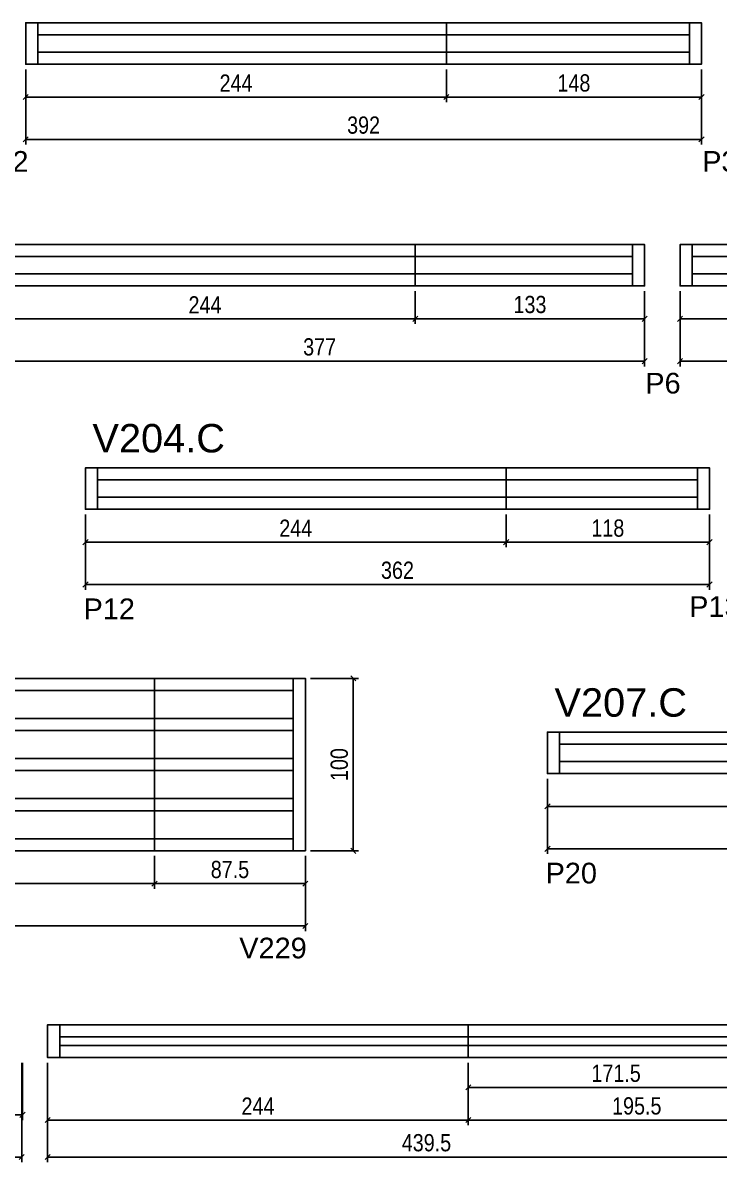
# Model space of a CAD drawing. Extents: x 1668 to 3027, y 15159 to 17752.
# Drawn here: x 2086 to 2490, y 17065 to 17726 of the extents above; entities that cross this region are included whole.
import ezdxf

# ---------------------------------------------------------------- set-up
doc = ezdxf.new("R2010")
doc.units = 0
for name, color, linetype in [('5', 5, 'Continuous'), ('COTA', 241, 'Continuous'), ('NOMENCLATURA', 7, 'Continuous'), ('Painéis', 200, 'Continuous'), ('SARR_2.2x7', 40, 'Continuous')]:
    doc.layers.add(name, color=color, linetype=linetype)
doc.styles.add('COTA TECNICA', font='techl___.ttf', dxfattribs={"height": 10})
doc.styles.add('COTA TECNICA-50', font='techl___.ttf', dxfattribs={"height": 10})
doc.styles.get("Standard").update_dxf_attribs({"font": 'arial.ttf'})
doc.dimstyles.new('COTA PAINEL-50', dxfattribs={"dimtxt": 10, "dimasz": 3, "dimexe": 3, "dimexo": 3, "dimgap": 3, "dimtad": 1, "dimdec": 1, "dimzin": 12, "dimdsep": 46, "dimtxsty": 'COTA TECNICA-50', "dimblk1": 'OBLIQUE', "dimblk2": 'OBLIQUE', "dimsah": 1, "dimcen": 0.9, "dimclrd": 4, "dimclre": 4, "dimclrt": 240, "dimadec": 1, "dimazin": 3, "dimtfac": 1, "dimtdec": 1, "dimtmove": 0, "dimatfit": 3, "dimfxl": 1, "dimtolj": 1, "dimtzin": 12, "dimarcsym": 0})
doc.dimstyles.new('PAINEL', dxfattribs={"dimtxt": 10, "dimasz": 3, "dimexe": 3, "dimexo": 3, "dimgap": 3, "dimtad": 1, "dimdec": 1, "dimzin": 12, "dimdsep": 46, "dimtxsty": 'COTA TECNICA', "dimblk1": 'OBLIQUE', "dimblk2": 'OBLIQUE', "dimsah": 1, "dimcen": 0.9, "dimclrd": 4, "dimclre": 4, "dimclrt": 240, "dimadec": 1, "dimazin": 3, "dimtfac": 1, "dimtdec": 1, "dimtmove": 0, "dimatfit": 3, "dimfxl": 1, "dimtolj": 1, "dimtzin": 12, "dimarcsym": 0})

# ---------------------------------------------------------------- blocks, each defined once
blk = doc.blocks.new('_Oblique')
at = {"color": 0, "linetype": 'ByBlock', "lineweight": -2}
blk.add_line((-0.5, -0.5), (0.5, 0.5), dxfattribs=at)
blk = doc.blocks.new('*D62')
at = {"layer": 'COTA', "color": 4, "linetype": 'ByBlock', "lineweight": -2, "transparency": 16777216}
for p, q in [((2087.43, 17699.1), (2087.43, 17680.05)), ((2331.43, 17699.1), (2331.43, 17680.05)), ((2087.43, 17683.05), (2331.43, 17683.05))]:
    blk.add_line(p, q, dxfattribs=at)
at = {"layer": 'Defpoints', "color": 0, "linetype": 'ByBlock', "transparency": 16777216}
for p in [(2087.43, 17702.1), (2331.43, 17702.1), (2331.43, 17683.05)]:
    blk.add_point(p, dxfattribs=at)
at = {"layer": 'COTA', "color": 4, "linetype": 'ByBlock', "lineweight": -2, "transparency": 16777216, "xscale": 3, "yscale": 3, "zscale": 3, "rotation": 180}
blk.add_blockref('_Oblique', (2087.43, 17683.05), dxfattribs=at)
at = {"layer": 'COTA', "color": 4, "linetype": 'ByBlock', "lineweight": -2, "transparency": 16777216, "xscale": 3, "yscale": 3, "zscale": 3}
blk.add_blockref('_Oblique', (2331.43, 17683.05), dxfattribs=at)
at = {"layer": 'COTA', "color": 240, "linetype": 'ByBlock', "transparency": 16777216, "insert": (2209.43, 17691.12), "char_height": 10, "attachment_point": 5, "style": 'COTA TECNICA-50'}
blk.add_mtext('\\A1;244', dxfattribs=at)
blk = doc.blocks.new('*D63')
at = {"layer": 'COTA', "color": 4, "linetype": 'ByBlock', "lineweight": -2, "transparency": 16777216}
for p, q in [((2331.43, 17699.1), (2331.43, 17680.05)), ((2479.43, 17699.1), (2479.43, 17680.05)), ((2331.43, 17683.05), (2479.43, 17683.05))]:
    blk.add_line(p, q, dxfattribs=at)
at = {"layer": 'Defpoints', "color": 0, "linetype": 'ByBlock', "transparency": 16777216}
for p in [(2331.43, 17702.1), (2479.43, 17702.1), (2479.43, 17683.05)]:
    blk.add_point(p, dxfattribs=at)
at = {"layer": 'COTA', "color": 4, "linetype": 'ByBlock', "lineweight": -2, "transparency": 16777216, "xscale": 3, "yscale": 3, "zscale": 3, "rotation": 180}
blk.add_blockref('_Oblique', (2331.43, 17683.05), dxfattribs=at)
at = {"layer": 'COTA', "color": 4, "linetype": 'ByBlock', "lineweight": -2, "transparency": 16777216, "xscale": 3, "yscale": 3, "zscale": 3}
blk.add_blockref('_Oblique', (2479.43, 17683.05), dxfattribs=at)
at = {"layer": 'COTA', "color": 240, "linetype": 'ByBlock', "transparency": 16777216, "insert": (2405.43, 17691.14), "char_height": 10, "attachment_point": 5, "style": 'COTA TECNICA-50'}
blk.add_mtext('\\A1;148', dxfattribs=at)
blk = doc.blocks.new('*D64')
at = {"layer": 'COTA', "color": 4, "lineweight": -2, "transparency": 16777216}
for p, q in [((2087.43, 17699.1), (2087.43, 17655.47)), ((2479.43, 17699.1), (2479.43, 17655.47)), ((2087.43, 17658.47), (2479.43, 17658.47))]:
    blk.add_line(p, q, dxfattribs=at)
at = {"layer": 'Defpoints', "color": 0, "transparency": 16777216}
for p in [(2087.43, 17702.1), (2479.43, 17702.1), (2479.43, 17658.47)]:
    blk.add_point(p, dxfattribs=at)
at = {"layer": 'COTA', "color": 4, "lineweight": -2, "transparency": 16777216, "xscale": 3, "yscale": 3, "zscale": 3, "rotation": 180}
blk.add_blockref('_Oblique', (2087.43, 17658.47), dxfattribs=at)
at = {"layer": 'COTA', "color": 4, "lineweight": -2, "transparency": 16777216, "xscale": 3, "yscale": 3, "zscale": 3}
blk.add_blockref('_Oblique', (2479.43, 17658.47), dxfattribs=at)
at = {"layer": 'COTA', "color": 240, "transparency": 16777216, "insert": (2283.43, 17666.71), "char_height": 10, "attachment_point": 5, "style": 'COTA TECNICA'}
blk.add_mtext('\\A1;392', dxfattribs=at)
blk = doc.blocks.new('*D69')
at = {"layer": 'COTA', "color": 4, "linetype": 'ByBlock', "lineweight": -2, "transparency": 16777216}
for p, q in [((2069.43, 17570.49), (2069.43, 17551.43)), ((2313.43, 17570.49), (2313.43, 17551.43)), ((2069.43, 17554.43), (2313.43, 17554.43))]:
    blk.add_line(p, q, dxfattribs=at)
at = {"layer": 'Defpoints', "color": 0, "linetype": 'ByBlock', "transparency": 16777216}
for p in [(2069.43, 17573.49), (2313.43, 17573.49), (2313.43, 17554.43)]:
    blk.add_point(p, dxfattribs=at)
at = {"layer": 'COTA', "color": 4, "linetype": 'ByBlock', "lineweight": -2, "transparency": 16777216, "xscale": 3, "yscale": 3, "zscale": 3, "rotation": 180}
blk.add_blockref('_Oblique', (2069.43, 17554.43), dxfattribs=at)
at = {"layer": 'COTA', "color": 4, "linetype": 'ByBlock', "lineweight": -2, "transparency": 16777216, "xscale": 3, "yscale": 3, "zscale": 3}
blk.add_blockref('_Oblique', (2313.43, 17554.43), dxfattribs=at)
at = {"layer": 'COTA', "color": 240, "linetype": 'ByBlock', "transparency": 16777216, "insert": (2191.43, 17562.51), "char_height": 10, "attachment_point": 5, "style": 'COTA TECNICA-50'}
blk.add_mtext('\\A1;244', dxfattribs=at)
blk = doc.blocks.new('*D70')
at = {"layer": 'COTA', "color": 4, "linetype": 'ByBlock', "lineweight": -2, "transparency": 16777216}
for p, q in [((2313.43, 17570.49), (2313.43, 17551.43)), ((2446.43, 17570.49), (2446.43, 17551.43)), ((2313.43, 17554.43), (2446.43, 17554.43))]:
    blk.add_line(p, q, dxfattribs=at)
at = {"layer": 'Defpoints', "color": 0, "linetype": 'ByBlock', "transparency": 16777216}
for p in [(2313.43, 17573.49), (2446.43, 17573.49), (2446.43, 17554.43)]:
    blk.add_point(p, dxfattribs=at)
at = {"layer": 'COTA', "color": 4, "linetype": 'ByBlock', "lineweight": -2, "transparency": 16777216, "xscale": 3, "yscale": 3, "zscale": 3, "rotation": 180}
blk.add_blockref('_Oblique', (2313.43, 17554.43), dxfattribs=at)
at = {"layer": 'COTA', "color": 4, "linetype": 'ByBlock', "lineweight": -2, "transparency": 16777216, "xscale": 3, "yscale": 3, "zscale": 3}
blk.add_blockref('_Oblique', (2446.43, 17554.43), dxfattribs=at)
at = {"layer": 'COTA', "color": 240, "linetype": 'ByBlock', "transparency": 16777216, "insert": (2379.93, 17562.65), "char_height": 10, "attachment_point": 5, "style": 'COTA TECNICA-50'}
blk.add_mtext('\\A1;133', dxfattribs=at)
blk = doc.blocks.new('*D76')
at = {"layer": 'COTA', "color": 4, "lineweight": -2, "transparency": 16777216}
for p, q in [((2069.43, 17570.49), (2069.43, 17526.85)), ((2446.43, 17570.49), (2446.43, 17526.85)), ((2069.43, 17529.85), (2446.43, 17529.85))]:
    blk.add_line(p, q, dxfattribs=at)
at = {"layer": 'Defpoints', "color": 0, "transparency": 16777216}
for p in [(2069.43, 17573.49), (2446.43, 17573.49), (2446.43, 17529.85)]:
    blk.add_point(p, dxfattribs=at)
at = {"layer": 'COTA', "color": 4, "lineweight": -2, "transparency": 16777216, "xscale": 3, "yscale": 3, "zscale": 3, "rotation": 180}
blk.add_blockref('_Oblique', (2069.43, 17529.85), dxfattribs=at)
at = {"layer": 'COTA', "color": 4, "lineweight": -2, "transparency": 16777216, "xscale": 3, "yscale": 3, "zscale": 3}
blk.add_blockref('_Oblique', (2446.43, 17529.85), dxfattribs=at)
at = {"layer": 'COTA', "color": 240, "transparency": 16777216, "insert": (2257.93, 17538.07), "char_height": 10, "attachment_point": 5, "style": 'COTA TECNICA'}
blk.add_mtext('\\A1;377', dxfattribs=at)
blk = doc.blocks.new('*D73')
at = {"layer": 'COTA', "color": 4, "linetype": 'ByBlock', "lineweight": -2, "transparency": 16777216}
for p, q in [((2466.98, 17570.49), (2466.98, 17551.43)), ((2710.98, 17570.49), (2710.98, 17551.43)), ((2466.98, 17554.43), (2710.98, 17554.43))]:
    blk.add_line(p, q, dxfattribs=at)
at = {"layer": 'Defpoints', "color": 0, "linetype": 'ByBlock', "transparency": 16777216}
for p in [(2466.98, 17573.49), (2710.98, 17573.49), (2710.98, 17554.43)]:
    blk.add_point(p, dxfattribs=at)
at = {"layer": 'COTA', "color": 4, "linetype": 'ByBlock', "lineweight": -2, "transparency": 16777216, "xscale": 3, "yscale": 3, "zscale": 3, "rotation": 180}
blk.add_blockref('_Oblique', (2466.98, 17554.43), dxfattribs=at)
at = {"layer": 'COTA', "color": 4, "linetype": 'ByBlock', "lineweight": -2, "transparency": 16777216, "xscale": 3, "yscale": 3, "zscale": 3}
blk.add_blockref('_Oblique', (2710.98, 17554.43), dxfattribs=at)
at = {"layer": 'COTA', "color": 240, "linetype": 'ByBlock', "transparency": 16777216, "insert": (2588.98, 17562.51), "char_height": 10, "attachment_point": 5, "style": 'COTA TECNICA-50'}
blk.add_mtext('\\A1;244', dxfattribs=at)
blk = doc.blocks.new('*D77')
at = {"layer": 'COTA', "color": 4, "lineweight": -2, "transparency": 16777216}
for p, q in [((2466.98, 17570.49), (2466.98, 17526.85)), ((2843.98, 17570.49), (2843.98, 17526.85)), ((2466.98, 17529.85), (2843.98, 17529.85))]:
    blk.add_line(p, q, dxfattribs=at)
at = {"layer": 'Defpoints', "color": 0, "transparency": 16777216}
for p in [(2466.98, 17573.49), (2843.98, 17573.49), (2843.98, 17529.85)]:
    blk.add_point(p, dxfattribs=at)
at = {"layer": 'COTA', "color": 4, "lineweight": -2, "transparency": 16777216, "xscale": 3, "yscale": 3, "zscale": 3, "rotation": 180}
blk.add_blockref('_Oblique', (2466.98, 17529.85), dxfattribs=at)
at = {"layer": 'COTA', "color": 4, "lineweight": -2, "transparency": 16777216, "xscale": 3, "yscale": 3, "zscale": 3}
blk.add_blockref('_Oblique', (2843.98, 17529.85), dxfattribs=at)
at = {"layer": 'COTA', "color": 240, "transparency": 16777216, "insert": (2655.48, 17538.07), "char_height": 10, "attachment_point": 5, "style": 'COTA TECNICA'}
blk.add_mtext('\\A1;377', dxfattribs=at)
blk = doc.blocks.new('*D84')
at = {"layer": 'COTA', "color": 4, "linetype": 'ByBlock', "lineweight": -2, "transparency": 16777216}
for p, q in [((2162.17, 17242.89), (2162.17, 17223.84)), ((2249.67, 17242.89), (2249.67, 17223.84)), ((2162.17, 17226.84), (2249.67, 17226.84))]:
    blk.add_line(p, q, dxfattribs=at)
at = {"layer": 'Defpoints', "color": 0, "linetype": 'ByBlock', "transparency": 16777216}
for p in [(2162.17, 17245.89), (2249.67, 17245.89), (2249.67, 17226.84)]:
    blk.add_point(p, dxfattribs=at)
at = {"layer": 'COTA', "color": 4, "linetype": 'ByBlock', "lineweight": -2, "transparency": 16777216, "xscale": 3, "yscale": 3, "zscale": 3, "rotation": 180}
blk.add_blockref('_Oblique', (2162.17, 17226.84), dxfattribs=at)
at = {"layer": 'COTA', "color": 4, "linetype": 'ByBlock', "lineweight": -2, "transparency": 16777216, "xscale": 3, "yscale": 3, "zscale": 3}
blk.add_blockref('_Oblique', (2249.67, 17226.84), dxfattribs=at)
at = {"layer": 'COTA', "color": 240, "linetype": 'ByBlock', "transparency": 16777216, "insert": (2205.92, 17234.97), "char_height": 10, "attachment_point": 5, "style": 'COTA TECNICA-50'}
blk.add_mtext('\\A1;87.5', dxfattribs=at)
blk = doc.blocks.new('*D85')
at = {"layer": 'COTA', "color": 4, "lineweight": -2, "transparency": 16777216}
for p, q in [((1674.17, 17242.89), (1674.17, 17199.26)), ((2249.67, 17242.89), (2249.67, 17199.26)), ((1674.17, 17202.26), (2249.67, 17202.26))]:
    blk.add_line(p, q, dxfattribs=at)
at = {"layer": 'Defpoints', "color": 0, "transparency": 16777216}
for p in [(1674.17, 17245.89), (2249.67, 17245.89), (2249.67, 17202.26)]:
    blk.add_point(p, dxfattribs=at)
at = {"layer": 'COTA', "color": 4, "lineweight": -2, "transparency": 16777216, "xscale": 3, "yscale": 3, "zscale": 3, "rotation": 180}
blk.add_blockref('_Oblique', (1674.17, 17202.26), dxfattribs=at)
at = {"layer": 'COTA', "color": 4, "lineweight": -2, "transparency": 16777216, "xscale": 3, "yscale": 3, "zscale": 3}
blk.add_blockref('_Oblique', (2249.67, 17202.26), dxfattribs=at)
at = {"layer": 'COTA', "color": 240, "transparency": 16777216, "insert": (1961.92, 17210.37), "char_height": 10, "attachment_point": 5, "style": 'COTA TECNICA'}
blk.add_mtext('\\A1;575.5', dxfattribs=at)
blk = doc.blocks.new('*D86')
at = {"layer": 'Defpoints', "color": 0, "transparency": 16777216}
for p in [(2249.67, 17345.89), (2249.67, 17245.89), (2277.47, 17245.89)]:
    blk.add_point(p, dxfattribs=at)
at = {"layer": 'Painéis', "color": 4, "lineweight": -2, "transparency": 16777216}
for p, q in [((2252.67, 17345.89), (2280.47, 17345.89)), ((2277.47, 17345.89), (2277.47, 17245.89)), ((2252.67, 17245.89), (2280.47, 17245.89))]:
    blk.add_line(p, q, dxfattribs=at)
at = {"layer": 'Painéis', "color": 4, "lineweight": -2, "transparency": 16777216, "xscale": 3, "yscale": 3, "zscale": 3}
for p, rotation in [((2277.47, 17345.89), 90), ((2277.47, 17245.89), 270)]:
    blk.add_blockref('_Oblique', p, dxfattribs=dict(at, rotation=rotation))
at = {"layer": 'Painéis', "color": 240, "transparency": 16777216, "insert": (2269.37, 17295.89), "char_height": 10, "attachment_point": 5, "rotation": 90, "style": 'COTA TECNICA'}
blk.add_mtext('\\A1;100', dxfattribs=at)
blk = doc.blocks.new('*D87')
at = {"layer": 'Defpoints', "color": 0, "transparency": 16777216}
for p in [(1918.17, 17245.89), (2162.17, 17245.89), (2162.17, 17226.84)]:
    blk.add_point(p, dxfattribs=at)
at = {"layer": 'Painéis', "color": 4, "lineweight": -2, "transparency": 16777216}
for p, q in [((1918.17, 17242.89), (1918.17, 17223.84)), ((2162.17, 17242.89), (2162.17, 17223.84)), ((1918.17, 17226.84), (2162.17, 17226.84))]:
    blk.add_line(p, q, dxfattribs=at)
at = {"layer": 'Painéis', "color": 4, "lineweight": -2, "transparency": 16777216, "xscale": 3, "yscale": 3, "zscale": 3, "rotation": 180}
blk.add_blockref('_Oblique', (1918.17, 17226.84), dxfattribs=at)
at = {"layer": 'Painéis', "color": 4, "lineweight": -2, "transparency": 16777216, "xscale": 3, "yscale": 3, "zscale": 3}
blk.add_blockref('_Oblique', (2162.17, 17226.84), dxfattribs=at)
at = {"layer": 'Painéis', "color": 240, "transparency": 16777216, "insert": (2040.17, 17234.91), "char_height": 10, "attachment_point": 5, "style": 'COTA TECNICA'}
blk.add_mtext('\\A1;244', dxfattribs=at)
blk = doc.blocks.new('*D88')
at = {"layer": 'COTA', "color": 4, "linetype": 'ByBlock', "lineweight": -2, "transparency": 16777216}
for p, q in [((2122.09, 17440.95), (2122.09, 17421.89)), ((2366.09, 17440.95), (2366.09, 17421.89)), ((2122.09, 17424.89), (2366.09, 17424.89))]:
    blk.add_line(p, q, dxfattribs=at)
at = {"layer": 'Defpoints', "color": 0, "linetype": 'ByBlock', "transparency": 16777216}
for p in [(2122.09, 17443.95), (2366.09, 17443.95), (2366.09, 17424.89)]:
    blk.add_point(p, dxfattribs=at)
at = {"layer": 'COTA', "color": 4, "linetype": 'ByBlock', "lineweight": -2, "transparency": 16777216, "xscale": 3, "yscale": 3, "zscale": 3, "rotation": 180}
blk.add_blockref('_Oblique', (2122.09, 17424.89), dxfattribs=at)
at = {"layer": 'COTA', "color": 4, "linetype": 'ByBlock', "lineweight": -2, "transparency": 16777216, "xscale": 3, "yscale": 3, "zscale": 3}
blk.add_blockref('_Oblique', (2366.09, 17424.89), dxfattribs=at)
at = {"layer": 'COTA', "color": 240, "linetype": 'ByBlock', "transparency": 16777216, "insert": (2244.09, 17432.97), "char_height": 10, "attachment_point": 5, "style": 'COTA TECNICA-50'}
blk.add_mtext('\\A1;244', dxfattribs=at)
blk = doc.blocks.new('*D89')
at = {"layer": 'COTA', "color": 4, "linetype": 'ByBlock', "lineweight": -2, "transparency": 16777216}
for p, q in [((2366.09, 17440.95), (2366.09, 17421.89)), ((2484.09, 17440.95), (2484.09, 17421.89)), ((2366.09, 17424.89), (2484.09, 17424.89))]:
    blk.add_line(p, q, dxfattribs=at)
at = {"layer": 'Defpoints', "color": 0, "linetype": 'ByBlock', "transparency": 16777216}
for p in [(2366.09, 17443.95), (2484.09, 17443.95), (2484.09, 17424.89)]:
    blk.add_point(p, dxfattribs=at)
at = {"layer": 'COTA', "color": 4, "linetype": 'ByBlock', "lineweight": -2, "transparency": 16777216, "xscale": 3, "yscale": 3, "zscale": 3, "rotation": 180}
blk.add_blockref('_Oblique', (2366.09, 17424.89), dxfattribs=at)
at = {"layer": 'COTA', "color": 4, "linetype": 'ByBlock', "lineweight": -2, "transparency": 16777216, "xscale": 3, "yscale": 3, "zscale": 3}
blk.add_blockref('_Oblique', (2484.09, 17424.89), dxfattribs=at)
at = {"layer": 'COTA', "color": 240, "linetype": 'ByBlock', "transparency": 16777216, "insert": (2425.09, 17432.99), "char_height": 10, "attachment_point": 5, "style": 'COTA TECNICA-50'}
blk.add_mtext('\\A1;118', dxfattribs=at)
blk = doc.blocks.new('*D90')
at = {"layer": 'COTA', "color": 4, "lineweight": -2, "transparency": 16777216}
for p, q in [((2122.09, 17440.95), (2122.09, 17397.31)), ((2484.09, 17440.95), (2484.09, 17397.31)), ((2122.09, 17400.31), (2484.09, 17400.31))]:
    blk.add_line(p, q, dxfattribs=at)
at = {"layer": 'Defpoints', "color": 0, "transparency": 16777216}
for p in [(2122.09, 17443.95), (2484.09, 17443.95), (2484.09, 17400.31)]:
    blk.add_point(p, dxfattribs=at)
at = {"layer": 'COTA', "color": 4, "lineweight": -2, "transparency": 16777216, "xscale": 3, "yscale": 3, "zscale": 3, "rotation": 180}
blk.add_blockref('_Oblique', (2122.09, 17400.31), dxfattribs=at)
at = {"layer": 'COTA', "color": 4, "lineweight": -2, "transparency": 16777216, "xscale": 3, "yscale": 3, "zscale": 3}
blk.add_blockref('_Oblique', (2484.09, 17400.31), dxfattribs=at)
at = {"layer": 'COTA', "color": 240, "transparency": 16777216, "insert": (2303.09, 17408.53), "char_height": 10, "attachment_point": 5, "style": 'COTA TECNICA'}
blk.add_mtext('\\A1;362', dxfattribs=at)
blk = doc.blocks.new('*D97')
at = {"layer": 'COTA', "color": 4, "lineweight": -2, "transparency": 16777216}
for p, q in [((1680.11, 17122.99), (1680.11, 17065.26)), ((2085.11, 17122.99), (2085.11, 17065.26)), ((1680.11, 17068.26), (2085.11, 17068.26))]:
    blk.add_line(p, q, dxfattribs=at)
at = {"layer": 'Defpoints', "color": 0, "transparency": 16777216}
for p in [(1680.11, 17125.99), (2085.11, 17125.99), (2085.11, 17068.26)]:
    blk.add_point(p, dxfattribs=at)
at = {"layer": 'COTA', "color": 4, "lineweight": -2, "transparency": 16777216, "xscale": 3, "yscale": 3, "zscale": 3, "rotation": 180}
blk.add_blockref('_Oblique', (1680.11, 17068.26), dxfattribs=at)
at = {"layer": 'COTA', "color": 4, "lineweight": -2, "transparency": 16777216, "xscale": 3, "yscale": 3, "zscale": 3}
blk.add_blockref('_Oblique', (2085.11, 17068.26), dxfattribs=at)
at = {"layer": 'COTA', "color": 240, "transparency": 16777216, "insert": (1882.61, 17076.37), "char_height": 10, "attachment_point": 5, "style": 'COTA TECNICA'}
blk.add_mtext('\\A1;405', dxfattribs=at)
blk = doc.blocks.new('*D101')
at = {"layer": 'COTA', "color": 4, "lineweight": -2, "transparency": 16777216}
for p, q in [((1924.11, 17122.99), (1924.11, 17089.73)), ((2085.56, 17122.99), (2085.56, 17089.73)), ((2085.56, 17092.73), (1924.11, 17092.73))]:
    blk.add_line(p, q, dxfattribs=at)
at = {"layer": 'Defpoints', "color": 0, "transparency": 16777216}
for p in [(1924.11, 17125.99), (2085.56, 17125.99), (1924.11, 17092.73)]:
    blk.add_point(p, dxfattribs=at)
at = {"layer": 'COTA', "color": 4, "lineweight": -2, "transparency": 16777216, "xscale": 3, "yscale": 3, "zscale": 3, "rotation": 180}
blk.add_blockref('_Oblique', (1924.11, 17092.73), dxfattribs=at)
at = {"layer": 'COTA', "color": 4, "lineweight": -2, "transparency": 16777216, "xscale": 3, "yscale": 3, "zscale": 3}
blk.add_blockref('_Oblique', (2085.56, 17092.73), dxfattribs=at)
at = {"layer": 'COTA', "color": 240, "transparency": 16777216, "insert": (2004.83, 17100.84), "char_height": 10, "attachment_point": 5, "style": 'COTA TECNICA'}
blk.add_mtext('\\A1;161.5', dxfattribs=at)
blk = doc.blocks.new('*D98')
at = {"layer": 'COTA', "color": 4, "linetype": 'ByBlock', "lineweight": -2, "transparency": 16777216}
for p, q in [((2100.17, 17122.99), (2100.17, 17086.73)), ((2344.17, 17122.99), (2344.17, 17086.73)), ((2100.17, 17089.73), (2344.17, 17089.73))]:
    blk.add_line(p, q, dxfattribs=at)
at = {"layer": 'Defpoints', "color": 0, "linetype": 'ByBlock', "transparency": 16777216}
for p in [(2100.17, 17125.99), (2344.17, 17125.99), (2344.17, 17089.73)]:
    blk.add_point(p, dxfattribs=at)
at = {"layer": 'COTA', "color": 4, "linetype": 'ByBlock', "lineweight": -2, "transparency": 16777216, "xscale": 3, "yscale": 3, "zscale": 3, "rotation": 180}
blk.add_blockref('_Oblique', (2100.17, 17089.73), dxfattribs=at)
at = {"layer": 'COTA', "color": 4, "linetype": 'ByBlock', "lineweight": -2, "transparency": 16777216, "xscale": 3, "yscale": 3, "zscale": 3}
blk.add_blockref('_Oblique', (2344.17, 17089.73), dxfattribs=at)
at = {"layer": 'COTA', "color": 240, "linetype": 'ByBlock', "transparency": 16777216, "insert": (2222.17, 17097.8), "char_height": 10, "attachment_point": 5, "style": 'COTA TECNICA-50'}
blk.add_mtext('\\A1;244', dxfattribs=at)
blk = doc.blocks.new('*D99')
at = {"layer": 'COTA', "color": 4, "lineweight": -2, "transparency": 16777216}
for p, q in [((2100.17, 17122.99), (2100.17, 17065.26)), ((2539.62, 17122.99), (2539.62, 17065.26)), ((2100.17, 17068.26), (2539.62, 17068.26))]:
    blk.add_line(p, q, dxfattribs=at)
at = {"layer": 'Defpoints', "color": 0, "transparency": 16777216}
for p in [(2100.17, 17125.99), (2539.62, 17125.99), (2539.62, 17068.26)]:
    blk.add_point(p, dxfattribs=at)
at = {"layer": 'COTA', "color": 4, "lineweight": -2, "transparency": 16777216, "xscale": 3, "yscale": 3, "zscale": 3, "rotation": 180}
blk.add_blockref('_Oblique', (2100.17, 17068.26), dxfattribs=at)
at = {"layer": 'COTA', "color": 4, "lineweight": -2, "transparency": 16777216, "xscale": 3, "yscale": 3, "zscale": 3}
blk.add_blockref('_Oblique', (2539.62, 17068.26), dxfattribs=at)
at = {"layer": 'COTA', "color": 240, "transparency": 16777216, "insert": (2319.9, 17076.51), "char_height": 10, "attachment_point": 5, "style": 'COTA TECNICA'}
blk.add_mtext('\\A1;439.5', dxfattribs=at)
blk = doc.blocks.new('*D100')
at = {"layer": 'COTA', "color": 4, "lineweight": -2, "transparency": 16777216}
for p, q in [((2344.17, 17122.99), (2344.17, 17086.73)), ((2539.62, 17122.99), (2539.62, 17086.73)), ((2539.62, 17089.73), (2344.17, 17089.73))]:
    blk.add_line(p, q, dxfattribs=at)
at = {"layer": 'Defpoints', "color": 0, "transparency": 16777216}
for p in [(2344.17, 17125.99), (2539.62, 17125.99), (2344.17, 17089.73)]:
    blk.add_point(p, dxfattribs=at)
at = {"layer": 'COTA', "color": 4, "lineweight": -2, "transparency": 16777216, "xscale": 3, "yscale": 3, "zscale": 3, "rotation": 180}
blk.add_blockref('_Oblique', (2344.17, 17089.73), dxfattribs=at)
at = {"layer": 'COTA', "color": 4, "lineweight": -2, "transparency": 16777216, "xscale": 3, "yscale": 3, "zscale": 3}
blk.add_blockref('_Oblique', (2539.62, 17089.73), dxfattribs=at)
at = {"layer": 'COTA', "color": 240, "transparency": 16777216, "insert": (2441.9, 17097.86), "char_height": 10, "attachment_point": 5, "style": 'COTA TECNICA'}
blk.add_mtext('\\A1;195.5', dxfattribs=at)
blk = doc.blocks.new('*D102')
at = {"layer": 'COTA', "color": 4, "lineweight": -2, "transparency": 16777216}
for p, q in [((2344.17, 17122.99), (2344.17, 17105.68)), ((2515.62, 17122.99), (2515.62, 17105.68)), ((2344.17, 17108.68), (2515.62, 17108.68))]:
    blk.add_line(p, q, dxfattribs=at)
at = {"layer": 'Defpoints', "color": 0, "transparency": 16777216}
for p in [(2344.17, 17125.99), (2515.62, 17125.99), (2515.62, 17108.68)]:
    blk.add_point(p, dxfattribs=at)
at = {"layer": 'COTA', "color": 4, "lineweight": -2, "transparency": 16777216, "xscale": 3, "yscale": 3, "zscale": 3, "rotation": 180}
blk.add_blockref('_Oblique', (2344.17, 17108.68), dxfattribs=at)
at = {"layer": 'COTA', "color": 4, "lineweight": -2, "transparency": 16777216, "xscale": 3, "yscale": 3, "zscale": 3}
blk.add_blockref('_Oblique', (2515.62, 17108.68), dxfattribs=at)
at = {"layer": 'COTA', "color": 240, "transparency": 16777216, "insert": (2429.9, 17116.79), "char_height": 10, "attachment_point": 5, "style": 'COTA TECNICA'}
blk.add_mtext('\\A1;171.5', dxfattribs=at)
blk = doc.blocks.new('*D111')
at = {"layer": 'COTA', "color": 4, "linetype": 'ByBlock', "lineweight": -2, "transparency": 16777216}
for p, q in [((2390.1, 17287.68), (2390.1, 17268.63)), ((2634.1, 17287.68), (2634.1, 17268.63)), ((2390.1, 17271.63), (2634.1, 17271.63))]:
    blk.add_line(p, q, dxfattribs=at)
at = {"layer": 'Defpoints', "color": 0, "linetype": 'ByBlock', "transparency": 16777216}
for p in [(2390.1, 17290.68), (2634.1, 17290.68), (2634.1, 17271.63)]:
    blk.add_point(p, dxfattribs=at)
at = {"layer": 'COTA', "color": 4, "linetype": 'ByBlock', "lineweight": -2, "transparency": 16777216, "xscale": 3, "yscale": 3, "zscale": 3, "rotation": 180}
blk.add_blockref('_Oblique', (2390.1, 17271.63), dxfattribs=at)
at = {"layer": 'COTA', "color": 4, "linetype": 'ByBlock', "lineweight": -2, "transparency": 16777216, "xscale": 3, "yscale": 3, "zscale": 3}
blk.add_blockref('_Oblique', (2634.1, 17271.63), dxfattribs=at)
at = {"layer": 'COTA', "color": 240, "linetype": 'ByBlock', "transparency": 16777216, "insert": (2512.1, 17279.7), "char_height": 10, "attachment_point": 5, "style": 'COTA TECNICA-50'}
blk.add_mtext('\\A1;244', dxfattribs=at)
blk = doc.blocks.new('*D114')
at = {"layer": 'COTA', "color": 4, "lineweight": -2, "transparency": 16777216}
for p, q in [((2390.1, 17287.68), (2390.1, 17244.04)), ((2742.1, 17287.68), (2742.1, 17244.04)), ((2390.1, 17247.04), (2742.1, 17247.04))]:
    blk.add_line(p, q, dxfattribs=at)
at = {"layer": 'Defpoints', "color": 0, "transparency": 16777216}
for p in [(2390.1, 17290.68), (2742.1, 17290.68), (2742.1, 17247.04)]:
    blk.add_point(p, dxfattribs=at)
at = {"layer": 'COTA', "color": 4, "lineweight": -2, "transparency": 16777216, "xscale": 3, "yscale": 3, "zscale": 3, "rotation": 180}
blk.add_blockref('_Oblique', (2390.1, 17247.04), dxfattribs=at)
at = {"layer": 'COTA', "color": 4, "lineweight": -2, "transparency": 16777216, "xscale": 3, "yscale": 3, "zscale": 3}
blk.add_blockref('_Oblique', (2742.1, 17247.04), dxfattribs=at)
at = {"layer": 'COTA', "color": 240, "transparency": 16777216, "insert": (2566.1, 17255.26), "char_height": 10, "attachment_point": 5, "style": 'COTA TECNICA'}
blk.add_mtext('\\A1;352', dxfattribs=at)

msp = doc.modelspace()

# ---------------------------------------------------------------- linework, layer by layer
at = {"layer": 'Painéis'}
for p, q in [((2162.17, 17245.89), (2162.17, 17345.89)), ((2344.17, 17125.99), (2344.17, 17144.99))]:
    msp.add_line(p, q, dxfattribs=at)
for points in [[(2331.43, 17702.1), (2087.43, 17702.1), (2087.43, 17726.1), (2331.43, 17726.1)], [(2331.43, 17726.1), (2479.43, 17726.1), (2479.43, 17702.1), (2331.43, 17702.1)], [(2313.43, 17573.49), (2069.43, 17573.49), (2069.43, 17597.49), (2313.43, 17597.49)], [(2313.43, 17597.49), (2446.43, 17597.49), (2446.43, 17573.49), (2313.43, 17573.49)], [(2710.98, 17573.49), (2466.98, 17573.49), (2466.98, 17597.49), (2710.98, 17597.49)], [(2366.09, 17443.95), (2122.09, 17443.95), (2122.09, 17467.95), (2366.09, 17467.95)], [(2366.09, 17467.95), (2484.09, 17467.95), (2484.09, 17443.95), (2366.09, 17443.95)], [(1918.17, 17345.89), (2249.67, 17345.89), (2249.67, 17245.89), (1918.17, 17245.89)], [(2634.1, 17290.68), (2390.1, 17290.68), (2390.1, 17314.68), (2634.1, 17314.68)], [(2515.62, 17125.99), (2100.17, 17125.99), (2100.17, 17144.99), (2515.62, 17144.99)]]:
    msp.add_lwpolyline(points, close=True, dxfattribs=at)
at = {"layer": 'SARR_2.2x7', "linetype": 'Continuous'}
for p, q in [((2094.43, 17726.1), (2094.43, 17702.1)), ((2472.43, 17726.1), (2472.43, 17702.1)), ((2331.43, 17719.1), (2094.43, 17719.1)), ((2472.43, 17719.1), (2331.43, 17719.1)), ((2094.43, 17709.1), (2331.43, 17709.1)), ((2331.43, 17709.1), (2472.43, 17709.1)), ((2439.43, 17597.49), (2439.43, 17573.49)), ((2473.98, 17597.49), (2473.98, 17573.49)), ((2313.43, 17590.49), (2076.43, 17590.49)), ((2439.43, 17590.49), (2313.43, 17590.49)), ((2710.98, 17590.49), (2473.98, 17590.49)), ((2076.43, 17580.49), (2313.43, 17580.49)), ((2313.43, 17580.49), (2439.43, 17580.49)), ((2473.98, 17580.49), (2710.98, 17580.49)), ((2129.09, 17467.95), (2129.09, 17443.95)), ((2477.09, 17467.95), (2477.09, 17443.95)), ((2366.09, 17460.95), (2129.09, 17460.95)), ((2477.09, 17460.95), (2366.09, 17460.95)), ((2129.09, 17450.95), (2366.09, 17450.95)), ((2366.09, 17450.95), (2477.09, 17450.95)), ((2242.67, 17345.89), (2242.67, 17245.89)), ((2162.17, 17338.89), (1918.17, 17338.89)), ((2162.17, 17338.89), (2242.67, 17338.89)), ((2162.17, 17322.64), (1918.17, 17322.64)), ((2162.17, 17322.64), (2242.67, 17322.64)), ((2162.17, 17315.64), (1918.17, 17315.64)), ((2162.17, 17315.64), (2242.67, 17315.64)), ((2397.1, 17314.68), (2397.1, 17290.68)), ((2634.1, 17307.68), (2397.1, 17307.68)), ((2162.17, 17299.39), (1918.17, 17299.39)), ((2162.17, 17299.39), (2242.67, 17299.39)), ((2397.1, 17297.68), (2634.1, 17297.68)), ((2162.17, 17292.39), (1918.17, 17292.39)), ((2162.17, 17292.39), (2242.67, 17292.39)), ((2162.17, 17276.14), (1918.17, 17276.14)), ((2162.17, 17276.14), (2242.67, 17276.14)), ((2162.17, 17269.14), (1918.17, 17269.14)), ((2162.17, 17269.14), (2242.67, 17269.14)), ((1918.17, 17252.89), (2162.17, 17252.89)), ((2162.17, 17252.89), (2242.67, 17252.89)), ((2107.17, 17144.99), (2107.17, 17125.99)), ((2344.17, 17137.99), (2107.17, 17137.99)), ((2539.62, 17137.99), (2344.17, 17137.99)), ((2107.17, 17132.99), (2344.17, 17132.99)), ((2344.17, 17132.99), (2539.62, 17132.99))]:
    msp.add_line(p, q, dxfattribs=at)

# ---------------------------------------------------------------- texts
at = {"layer": '5', "linetype": 'Continuous'}
for s, p in [('P2', (2068.57, 17639.69)), ('P3', (2479.84, 17639.69)), ('P6', (2446.84, 17511.08)), ('P13', (2472.27, 17381.54)), ('P12', (2120.98, 17380.21)), ('P20', (2388.99, 17226.94)), ('V229', (2211.32, 17183.48))]:
    msp.add_text(s, height=12, rotation=359.99996, dxfattribs=at).set_placement(p)
at = {"layer": 'NOMENCLATURA', "linetype": 'Continuous'}
for s, p in [('V204.C', (2126.15, 17476.92)), ('V207.C', (2394.16, 17323.65))]:
    msp.add_text(s, height=16.5, dxfattribs=at).set_placement(p)

# ---------------------------------------------------------------- dimensions: what is measured, and where the dimension line sits
at = {"layer": 'COTA', "color": 1, "linetype": 'ByBlock'}
for base, p1, p2, picture, middle in [((2331.43, 17683.05), (2087.43, 17702.1), (2331.43, 17702.1), '*D62', (2209.43, 17691.12)), ((2479.43, 17683.05), (2331.43, 17702.1), (2479.43, 17702.1), '*D63', (2405.43, 17691.14)), ((2313.43, 17554.43), (2069.43, 17573.49), (2313.43, 17573.49), '*D69', (2191.43, 17562.51)), ((2446.43, 17554.43), (2313.43, 17573.49), (2446.43, 17573.49), '*D70', (2379.93, 17562.65)), ((2710.98, 17554.43), (2466.98, 17573.49), (2710.98, 17573.49), '*D73', (2588.98, 17562.51)), ((2366.09, 17424.89), (2122.09, 17443.95), (2366.09, 17443.95), '*D88', (2244.09, 17432.97)), ((2484.09, 17424.89), (2366.09, 17443.95), (2484.09, 17443.95), '*D89', (2425.09, 17432.99)), ((2634.1, 17271.63), (2390.1, 17290.68), (2634.1, 17290.68), '*D111', (2512.1, 17279.7)), ((2249.67, 17226.84), (2162.17, 17245.89), (2249.67, 17245.89), '*D84', (2205.92, 17234.97)), ((2344.17, 17089.73), (2100.17, 17125.99), (2344.17, 17125.99), '*D98', (2222.17, 17097.8))]:
    dim = msp.add_linear_dim(base=base, p1=p1, p2=p2, dimstyle='COTA PAINEL-50', override={"dimarcsym": 1}, dxfattribs=at)
    dim.commit()
    dim.dimension.update_dxf_attribs({"geometry": picture, "text_midpoint": middle})
at = {"layer": 'COTA'}
for base, p1, p2, picture, middle in [((2479.43, 17658.47), (2087.43, 17702.1), (2479.43, 17702.1), '*D64', (2283.43, 17666.71)), ((2446.43, 17529.85), (2069.43, 17573.49), (2446.43, 17573.49), '*D76', (2257.93, 17538.07)), ((2843.98, 17529.85), (2466.98, 17573.49), (2843.98, 17573.49), '*D77', (2655.48, 17538.07)), ((2484.09, 17400.31), (2122.09, 17443.95), (2484.09, 17443.95), '*D90', (2303.09, 17408.53)), ((2742.1, 17247.04), (2390.1, 17290.68), (2742.1, 17290.68), '*D114', (2566.1, 17255.26)), ((2249.67, 17202.26), (1674.17, 17245.89), (2249.67, 17245.89), '*D85', (1961.92, 17210.37)), ((2085.11, 17068.26), (1680.11, 17125.99), (2085.11, 17125.99), '*D97', (1882.61, 17076.37)), ((1924.1077, 17092.7255), (2085.5596, 17125.9899), (1924.1077, 17125.9898), '*D101', (2004.8337, 17100.8352)), ((2539.622, 17068.2628), (2100.1701, 17125.9898), (2539.622, 17125.9899), '*D99', (2319.8961, 17076.5113)), ((2344.1701, 17089.7255), (2539.622, 17125.9899), (2344.1701, 17125.9898), '*D100', (2441.8961, 17097.8644)), ((2515.622, 17108.6844), (2344.1701, 17125.9898), (2515.622, 17125.9899), '*D102', (2429.8961, 17116.794))]:
    dim = msp.add_linear_dim(base=base, p1=p1, p2=p2, dimstyle='PAINEL', dxfattribs=at)
    dim.commit()
    dim.dimension.update_dxf_attribs({"geometry": picture, "text_midpoint": middle})
at = {"layer": 'Painéis'}
dim = msp.add_linear_dim(base=(2277.47, 17245.89), p1=(2249.67, 17345.89), p2=(2249.67, 17245.89), angle=90, dimstyle='PAINEL', dxfattribs=at)
dim.commit()
dim.dimension.update_dxf_attribs({"geometry": '*D86', "text_midpoint": (2269.37, 17295.89)})
dim = msp.add_linear_dim(base=(2162.17, 17226.84), p1=(1918.17, 17245.89), p2=(2162.17, 17245.89), dimstyle='PAINEL', dxfattribs=at)
dim.commit()
dim.dimension.update_dxf_attribs({"geometry": '*D87', "text_midpoint": (2040.17, 17234.91)})

doc.saveas('drawing.dxf')
